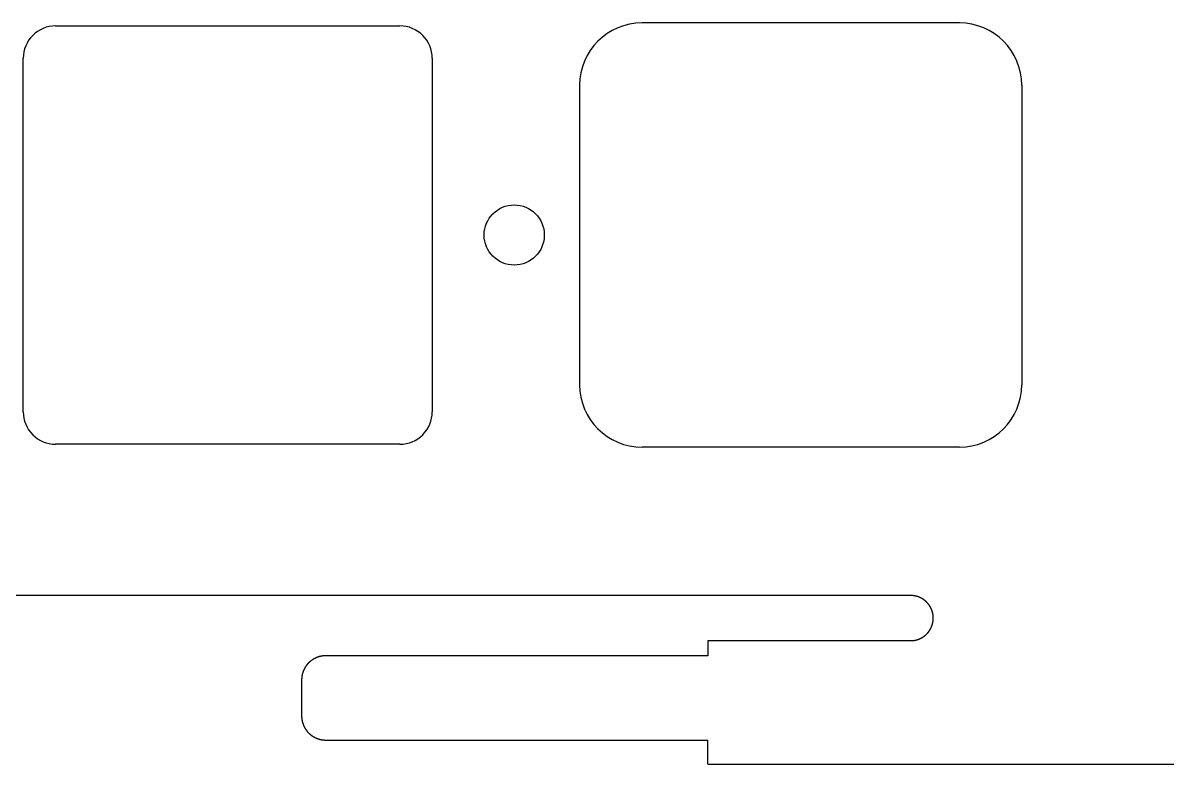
# Model space of a CAD drawing. Header units: millimetres. Extents: x -11 to 340, y -118 to 18.
# Drawn here: x 126.54 to 164.58, y -117.6 to -92.96 of the extents above; entities that cross this region are included whole.
import ezdxf

# ---------------------------------------------------------------- set-up
doc = ezdxf.new("R2010")
doc.units = ezdxf.units.MM
doc.header["$MEASUREMENT"] = 0
doc.layers.add('BLACK', color=7, linetype='CONTINUOUS')

msp = doc.modelspace()

# ---------------------------------------------------------------- linework, layer by layer
at = {"layer": 'BLACK', "linetype": 'Continuous'}
for p, q in [((127.625, -93.0625), (139.075, -93.0625)), ((157.675, -92.9625), (147.124999, -92.9625)), ((126.55, -105.8875), (126.55, -94.1375)), ((140.15, -94.1375), (140.15, -105.8875)), ((145.05, -95.0375), (145.05, -104.987501)), ((159.75, -95.0375), (159.75, -104.9875)), ((139.075, -106.9625), (127.625, -106.9625)), ((157.675, -107.0625), (147.125, -107.0625)), ((156.05625, -111.9925), (111.82757, -111.9925)), ((156.057047, -111.9925), (156.05625, -111.9925)), ((156.060964, -111.992515), (156.057047, -111.9925)), ((156.064876, -111.992549), (156.060964, -111.992515)), ((156.068789, -111.992603), (156.064876, -111.992549)), ((156.072697, -111.992677), (156.068789, -111.992603)), ((156.076604, -111.992771), (156.072697, -111.992677)), ((156.080507, -111.992885), (156.076604, -111.992771)), ((156.084409, -111.993019), (156.080507, -111.992885)), ((156.088306, -111.993173), (156.084409, -111.993019)), ((156.092204, -111.993347), (156.088306, -111.993173)), ((156.096096, -111.99354), (156.092204, -111.993347)), ((156.099987, -111.993754), (156.096096, -111.99354)), ((156.103873, -111.993988), (156.099987, -111.993754)), ((156.107759, -111.994241), (156.103873, -111.993988)), ((156.11164, -111.994514), (156.107759, -111.994241)), ((156.11552, -111.994808), (156.11164, -111.994514)), ((156.119394, -111.995121), (156.11552, -111.994808)), ((156.123268, -111.995453), (156.119394, -111.995121)), ((156.127136, -111.995806), (156.123268, -111.995453)), ((156.131003, -111.996179), (156.127136, -111.995806)), ((156.134864, -111.996571), (156.131003, -111.996179)), ((156.138725, -111.996983), (156.134864, -111.996571)), ((156.14258, -111.997415), (156.138725, -111.996983)), ((156.146433, -111.997866), (156.14258, -111.997415)), ((156.150281, -111.998338), (156.146433, -111.997866)), ((156.154128, -111.998829), (156.150281, -111.998338)), ((156.157968, -111.99934), (156.154128, -111.998829)), ((156.161808, -111.99987), (156.157968, -111.99934)), ((156.165641, -112.00042), (156.161808, -111.99987)), ((156.169472, -112.00099), (156.165641, -112.00042)), ((156.173298, -112.00158), (156.169472, -112.00099)), ((156.177121, -112.002189), (156.173298, -112.00158)), ((156.180939, -112.002818), (156.177121, -112.002189)), ((156.184754, -112.003466), (156.180939, -112.002818)), ((156.188563, -112.004134), (156.184754, -112.003466)), ((156.192371, -112.004822), (156.188563, -112.004134)), ((156.196171, -112.005529), (156.192371, -112.004822)), ((156.19997, -112.006256), (156.196171, -112.005529)), ((156.203762, -112.007002), (156.19997, -112.006256)), ((156.207551, -112.007768), (156.203762, -112.007002)), ((156.211334, -112.008553), (156.207551, -112.007768)), ((156.215115, -112.009358), (156.211334, -112.008553)), ((156.218888, -112.010182), (156.215115, -112.009358)), ((156.222659, -112.011026), (156.218888, -112.010182)), ((156.226423, -112.011889), (156.222659, -112.011026)), ((156.230184, -112.012772), (156.226423, -112.011889)), ((156.233938, -112.013674), (156.230184, -112.012772)), ((156.23769, -112.014596), (156.233938, -112.013674)), ((156.241433, -112.015536), (156.23769, -112.014596)), ((156.245174, -112.016496), (156.241433, -112.015536)), ((156.248908, -112.017476), (156.245174, -112.016496)), ((156.252638, -112.018475), (156.248908, -112.017476)), ((156.256361, -112.019492), (156.252638, -112.018475)), ((156.26008, -112.02053), (156.256361, -112.019492)), ((156.263792, -112.021586), (156.26008, -112.02053)), ((156.2675, -112.022662), (156.263792, -112.021586)), ((156.2712, -112.023757), (156.2675, -112.022662)), ((156.274897, -112.024871), (156.2712, -112.023757)), ((156.278586, -112.026004), (156.274897, -112.024871)), ((156.282271, -112.027157), (156.278586, -112.026004)), ((156.285947, -112.028328), (156.282271, -112.027157)), ((156.28962, -112.029519), (156.285947, -112.028328)), ((156.293285, -112.030728), (156.28962, -112.029519)), ((156.296945, -112.031957), (156.293285, -112.030728)), ((156.300597, -112.033204), (156.296945, -112.031957)), ((156.304244, -112.034471), (156.300597, -112.033204)), ((156.307883, -112.035756), (156.304244, -112.034471)), ((156.311518, -112.037061), (156.307883, -112.035756)), ((156.315144, -112.038384), (156.311518, -112.037061)), ((156.318765, -112.039726), (156.315144, -112.038384)), ((156.322377, -112.041087), (156.318765, -112.039726)), ((156.325984, -112.042467), (156.322377, -112.041087)), ((156.329582, -112.043865), (156.325984, -112.042467)), ((156.333176, -112.045282), (156.329582, -112.043865)), ((156.33676, -112.046718), (156.333176, -112.045282)), ((156.340338, -112.048173), (156.33676, -112.046718)), ((156.343908, -112.049646), (156.340338, -112.048173)), ((156.347472, -112.051138), (156.343908, -112.049646)), ((156.351027, -112.052648), (156.347472, -112.051138)), ((156.354576, -112.054177), (156.351027, -112.052648)), ((156.358115, -112.055724), (156.354576, -112.054177)), ((156.361649, -112.057291), (156.358115, -112.055724)), ((156.365172, -112.058875), (156.361649, -112.057291)), ((156.36869, -112.060478), (156.365172, -112.058875)), ((156.372198, -112.062098), (156.36869, -112.060478)), ((156.3757, -112.063738), (156.372198, -112.062098)), ((156.379191, -112.065395), (156.3757, -112.063738)), ((156.382676, -112.067072), (156.379191, -112.065395)), ((156.386151, -112.068765), (156.382676, -112.067072)), ((156.389619, -112.070478), (156.386151, -112.068765)), ((156.393077, -112.072208), (156.389619, -112.070478)), ((156.396528, -112.073957), (156.393077, -112.072208)), ((156.399969, -112.075723), (156.396528, -112.073957)), ((156.403403, -112.077507), (156.399969, -112.075723)), ((156.406826, -112.079309), (156.403403, -112.077507)), ((156.410241, -112.08113), (156.406826, -112.079309)), ((156.413646, -112.082967), (156.410241, -112.08113)), ((156.417043, -112.084824), (156.413646, -112.082967)), ((156.42043, -112.086697), (156.417043, -112.084824)), ((156.423808, -112.088588), (156.42043, -112.086697)), ((156.427176, -112.090497), (156.423808, -112.088588)), ((156.430536, -112.092424), (156.427176, -112.090497)), ((156.433884, -112.094368), (156.430536, -112.092424)), ((156.437224, -112.096329), (156.433884, -112.094368)), ((156.440553, -112.098308), (156.437224, -112.096329)), ((156.443874, -112.100305), (156.440553, -112.098308)), ((156.447183, -112.102318), (156.443874, -112.100305)), ((156.450483, -112.10435), (156.447183, -112.102318)), ((156.453772, -112.106398), (156.450483, -112.10435)), ((156.457052, -112.108463), (156.453772, -112.106398)), ((156.46032, -112.110546), (156.457052, -112.108463)), ((156.463579, -112.112646), (156.46032, -112.110546)), ((156.466827, -112.114762), (156.463579, -112.112646)), ((156.470064, -112.116896), (156.466827, -112.114762)), ((156.47329, -112.119046), (156.470064, -112.116896)), ((156.476506, -112.121214), (156.47329, -112.119046)), ((156.479711, -112.123398), (156.476506, -112.121214)), ((156.482905, -112.125599), (156.479711, -112.123398)), ((156.486087, -112.127816), (156.482905, -112.125599)), ((156.489259, -112.13005), (156.486087, -112.127816)), ((156.492419, -112.1323), (156.489259, -112.13005)), ((156.495568, -112.134568), (156.492419, -112.1323)), ((156.498705, -112.136851), (156.495568, -112.134568)), ((156.501831, -112.139151), (156.498705, -112.136851)), ((156.504945, -112.141467), (156.501831, -112.139151)), ((156.508047, -112.143799), (156.504945, -112.141467)), ((156.511138, -112.146148), (156.508047, -112.143799)), ((156.514217, -112.148512), (156.511138, -112.146148)), ((156.517283, -112.150893), (156.514217, -112.148512)), ((156.520338, -112.153289), (156.517283, -112.150893)), ((156.52338, -112.155701), (156.520338, -112.153289)), ((156.52641, -112.15813), (156.52338, -112.155701)), ((156.529427, -112.160573), (156.52641, -112.15813)), ((156.532433, -112.163033), (156.529427, -112.160573)), ((156.535425, -112.165508), (156.532433, -112.163033)), ((156.538405, -112.167998), (156.535425, -112.165508)), ((156.541373, -112.170504), (156.538405, -112.167998)), ((156.544327, -112.173026), (156.541373, -112.170504)), ((156.547269, -112.175562), (156.544327, -112.173026)), ((156.550197, -112.178114), (156.547269, -112.175562)), ((156.553113, -112.180681), (156.550197, -112.178114)), ((156.556015, -112.183263), (156.553113, -112.180681)), ((156.558904, -112.18586), (156.556015, -112.183263)), ((156.56178, -112.188472), (156.558904, -112.18586)), ((156.564642, -112.191099), (156.56178, -112.188472)), ((156.567491, -112.19374), (156.564642, -112.191099)), ((156.570326, -112.196397), (156.567491, -112.19374)), ((156.573148, -112.199067), (156.570326, -112.196397)), ((156.575955, -112.201753), (156.573148, -112.199067)), ((156.578749, -112.204452), (156.575955, -112.201753)), ((156.581529, -112.207166), (156.578749, -112.204452)), ((156.584295, -112.209895), (156.581529, -112.207166)), ((156.587047, -112.212637), (156.584295, -112.209895)), ((156.592508, -112.218165), (156.587047, -112.212637)), ((156.597912, -112.223748), (156.592508, -112.218165)), ((156.603258, -112.229386), (156.597912, -112.223748)), ((156.608545, -112.235078), (156.603258, -112.229386)), ((156.613772, -112.240824), (156.608545, -112.235078)), ((156.61894, -112.246624), (156.613772, -112.240824)), ((156.624048, -112.252475), (156.61894, -112.246624)), ((156.629094, -112.258379), (156.624048, -112.252475)), ((156.634079, -112.264333), (156.629094, -112.258379)), ((156.639001, -112.270337), (156.634079, -112.264333)), ((156.643861, -112.276391), (156.639001, -112.270337)), ((156.648657, -112.282494), (156.643861, -112.276391)), ((156.65339, -112.288645), (156.648657, -112.282494)), ((156.658057, -112.294843), (156.65339, -112.288645)), ((156.66266, -112.301087), (156.658057, -112.294843)), ((156.667198, -112.307378), (156.66266, -112.301087)), ((156.671669, -112.313714), (156.667198, -112.307378)), ((156.676074, -112.320094), (156.671669, -112.313714)), ((156.680412, -112.326517), (156.676074, -112.320094)), ((156.684682, -112.332984), (156.680412, -112.326517)), ((156.688884, -112.339493), (156.684682, -112.332984)), ((156.693019, -112.346044), (156.688884, -112.339493)), ((156.697084, -112.352635), (156.693019, -112.346044)), ((156.70108, -112.359266), (156.697084, -112.352635)), ((156.705006, -112.365936), (156.70108, -112.359266)), ((156.708863, -112.372645), (156.705006, -112.365936)), ((156.712649, -112.379392), (156.708863, -112.372645)), ((156.716364, -112.386176), (156.712649, -112.379392)), ((156.720007, -112.392996), (156.716364, -112.386176)), ((156.72358, -112.399852), (156.720007, -112.392996)), ((156.72708, -112.406743), (156.72358, -112.399852)), ((156.730508, -112.413668), (156.72708, -112.406743)), ((156.733864, -112.420627), (156.730508, -112.413668)), ((156.737146, -112.427618), (156.733864, -112.420627)), ((156.740356, -112.434642), (156.737146, -112.427618)), ((156.743492, -112.441697), (156.740356, -112.434642)), ((156.746554, -112.448782), (156.743492, -112.441697)), ((156.749542, -112.455898), (156.746554, -112.448782)), ((156.752456, -112.463043), (156.749542, -112.455898)), ((156.755295, -112.470217), (156.752456, -112.463043)), ((156.758059, -112.477419), (156.755295, -112.470217)), ((156.760749, -112.484648), (156.758059, -112.477419)), ((156.763362, -112.491903), (156.760749, -112.484648)), ((156.765901, -112.499185), (156.763362, -112.491903)), ((156.768363, -112.506493), (156.765901, -112.499185)), ((156.77075, -112.513825), (156.768363, -112.506493)), ((156.77306, -112.521181), (156.77075, -112.513825)), ((156.775295, -112.528561), (156.77306, -112.521181)), ((156.777452, -112.535964), (156.775295, -112.528561)), ((156.779533, -112.543389), (156.777452, -112.535964)), ((156.781537, -112.550836), (156.779533, -112.543389)), ((156.783464, -112.558304), (156.781537, -112.550836)), ((156.785314, -112.565792), (156.783464, -112.558304)), ((156.787086, -112.573301), (156.785314, -112.565792)), ((156.788781, -112.580829), (156.787086, -112.573301)), ((156.790398, -112.588376), (156.788781, -112.580829)), ((156.791937, -112.595941), (156.790398, -112.588376)), ((156.793399, -112.603524), (156.791937, -112.595941)), ((156.794782, -112.611124), (156.793399, -112.603524)), ((156.764279, -112.990495), (156.765546, -112.986847)), ((156.765546, -112.986847), (156.766793, -112.983195)), ((156.766793, -112.983195), (156.768022, -112.979535)), ((156.768022, -112.979535), (156.769231, -112.975871)), ((156.769231, -112.975871), (156.770422, -112.972198)), ((156.770422, -112.972198), (156.771593, -112.968521)), ((156.771593, -112.968521), (156.772746, -112.964836)), ((156.772746, -112.964836), (156.773879, -112.961148)), ((156.773879, -112.961148), (156.774993, -112.957451)), ((156.774993, -112.957451), (156.776088, -112.95375)), ((156.776088, -112.95375), (156.777164, -112.950042)), ((156.777164, -112.950042), (156.77822, -112.946331)), ((156.77822, -112.946331), (156.779258, -112.942611)), ((156.779258, -112.942611), (156.780275, -112.938888)), ((156.780275, -112.938888), (156.781274, -112.935158)), ((156.781274, -112.935158), (156.782254, -112.931425)), ((156.782254, -112.931425), (156.783214, -112.927684)), ((156.783214, -112.927684), (156.784154, -112.92394)), ((156.784154, -112.92394), (156.785076, -112.920189)), ((156.785076, -112.920189), (156.785978, -112.916435)), ((156.785978, -112.916435), (156.786861, -112.912673)), ((156.786861, -112.912673), (156.787724, -112.908909)), ((156.787724, -112.908909), (156.788568, -112.905138)), ((156.788568, -112.905138), (156.789392, -112.901365)), ((156.789392, -112.901365), (156.790197, -112.897584)), ((156.790197, -112.897584), (156.790982, -112.893802)), ((156.790982, -112.893802), (156.791748, -112.890012)), ((156.791748, -112.890012), (156.792494, -112.88622)), ((156.792494, -112.88622), (156.793221, -112.882421)), ((156.793221, -112.882421), (156.793928, -112.878621)), ((156.793928, -112.878621), (156.794616, -112.874814)), ((156.794616, -112.874814), (156.795284, -112.871005)), ((156.796087, -112.618741), (156.794782, -112.611124)), ((156.795284, -112.871005), (156.795932, -112.867189)), ((156.795932, -112.867189), (156.796561, -112.863372)), ((156.797314, -112.626375), (156.796087, -112.618741)), ((156.796561, -112.863372), (156.79717, -112.859548)), ((156.79717, -112.859548), (156.79776, -112.855723)), ((156.798463, -112.634024), (156.797314, -112.626375)), ((156.79776, -112.855723), (156.79833, -112.851891)), ((156.79833, -112.851891), (156.79888, -112.848058)), ((156.799533, -112.641688), (156.798463, -112.634024)), ((156.79888, -112.848058), (156.79941, -112.844219)), ((156.79941, -112.844219), (156.799921, -112.840378)), ((156.800524, -112.649367), (156.799533, -112.641688)), ((156.799921, -112.840378), (156.800412, -112.836531)), ((156.800412, -112.836531), (156.800884, -112.832684)), ((156.801437, -112.65706), (156.800524, -112.649367)), ((156.800884, -112.832684), (156.801335, -112.82883)), ((156.801335, -112.82883), (156.801767, -112.824975)), ((156.802271, -112.664768), (156.801437, -112.65706)), ((156.801767, -112.824975), (156.802179, -112.821115)), ((156.802179, -112.821115), (156.802571, -112.817253)), ((156.803025, -112.672488), (156.802271, -112.664768)), ((156.802571, -112.817253), (156.802944, -112.813386)), ((156.802944, -112.813386), (156.803297, -112.809518)), ((156.803701, -112.680221), (156.803025, -112.672488)), ((156.803297, -112.809518), (156.803629, -112.805644)), ((156.803629, -112.805644), (156.803942, -112.80177)), ((156.804298, -112.687967), (156.803701, -112.680221)), ((156.803942, -112.80177), (156.804236, -112.79789)), ((156.804236, -112.79789), (156.804509, -112.794009)), ((156.804815, -112.695725), (156.804298, -112.687967)), ((156.804509, -112.794009), (156.804762, -112.790124)), ((156.804762, -112.790124), (156.804996, -112.786237)), ((156.805253, -112.703494), (156.804815, -112.695725)), ((156.804996, -112.786237), (156.80521, -112.782346)), ((156.80521, -112.782346), (156.805403, -112.778454)), ((156.805612, -112.711275), (156.805253, -112.703494)), ((156.805403, -112.778454), (156.805577, -112.774557)), ((156.805577, -112.774557), (156.805731, -112.770659)), ((156.805891, -112.719066), (156.805612, -112.711275)), ((156.805731, -112.770659), (156.805865, -112.766757)), ((156.805865, -112.766757), (156.805979, -112.762854)), ((156.80609, -112.726868), (156.805891, -112.719066)), ((156.805979, -112.762854), (156.806073, -112.758947)), ((156.806073, -112.758947), (156.806147, -112.755039)), ((156.80621, -112.734679), (156.80609, -112.726868)), ((156.806147, -112.755039), (156.806201, -112.751127)), ((156.806201, -112.751127), (156.806235, -112.747214)), ((156.80625, -112.7425), (156.80621, -112.734679)), ((156.806235, -112.747214), (156.80625, -112.743297)), ((156.80625, -112.743297), (156.80625, -112.7425)), ((156.465766, -113.370932), (156.472233, -113.366662)), ((156.472233, -113.366662), (156.478657, -113.362324)), ((156.478657, -113.362324), (156.485037, -113.357919)), ((156.485037, -113.357919), (156.491372, -113.353448)), ((156.491372, -113.353448), (156.497663, -113.34891)), ((156.497663, -113.34891), (156.503908, -113.344308)), ((156.503908, -113.344308), (156.510106, -113.33964)), ((156.510106, -113.33964), (156.516256, -113.334907)), ((156.516256, -113.334907), (156.522359, -113.330111)), ((156.522359, -113.330111), (156.528413, -113.325252)), ((156.528413, -113.325252), (156.534417, -113.320329)), ((156.534417, -113.320329), (156.540372, -113.315344)), ((156.540372, -113.315344), (156.546275, -113.310298)), ((156.546275, -113.310298), (156.552126, -113.305191)), ((156.552126, -113.305191), (156.557926, -113.300023)), ((156.557926, -113.300023), (156.563672, -113.294795)), ((156.563672, -113.294795), (156.569364, -113.289508)), ((156.569364, -113.289508), (156.575003, -113.284162)), ((156.575003, -113.284162), (156.580586, -113.278758)), ((156.580586, -113.278758), (156.586113, -113.273297)), ((156.586113, -113.273297), (156.588855, -113.270545)), ((156.588855, -113.270545), (156.591584, -113.267779)), ((156.591584, -113.267779), (156.594298, -113.264999)), ((156.594298, -113.264999), (156.596998, -113.262206)), ((156.596998, -113.262206), (156.599683, -113.259398)), ((156.599683, -113.259398), (156.602354, -113.256576)), ((156.602354, -113.256576), (156.60501, -113.253741)), ((156.60501, -113.253741), (156.607651, -113.250892)), ((156.607651, -113.250892), (156.610278, -113.24803)), ((156.610278, -113.24803), (156.61289, -113.245154)), ((156.61289, -113.245154), (156.615487, -113.242265)), ((156.615487, -113.242265), (156.618069, -113.239363)), ((156.618069, -113.239363), (156.620636, -113.236448)), ((156.620636, -113.236448), (156.623188, -113.233519)), ((156.623188, -113.233519), (156.625724, -113.230577)), ((156.625724, -113.230577), (156.628246, -113.227623)), ((156.628246, -113.227623), (156.630752, -113.224656)), ((156.630752, -113.224656), (156.633242, -113.221676)), ((156.633242, -113.221676), (156.635717, -113.218683)), ((156.635717, -113.218683), (156.638177, -113.215678)), ((156.638177, -113.215678), (156.64062, -113.21266)), ((156.64062, -113.21266), (156.643049, -113.20963)), ((156.643049, -113.20963), (156.645461, -113.206588)), ((156.645461, -113.206588), (156.647857, -113.203533)), ((156.647857, -113.203533), (156.650238, -113.200467)), ((156.650238, -113.200467), (156.652602, -113.197388)), ((156.652602, -113.197388), (156.654951, -113.194298)), ((156.654951, -113.194298), (156.657283, -113.191195)), ((156.657283, -113.191195), (156.659599, -113.188081)), ((156.659599, -113.188081), (156.661899, -113.184955)), ((156.661899, -113.184955), (156.664182, -113.181818)), ((156.664182, -113.181818), (156.66645, -113.178669)), ((156.66645, -113.178669), (156.6687, -113.175509)), ((156.6687, -113.175509), (156.670934, -113.172337)), ((156.670934, -113.172337), (156.673151, -113.169155)), ((156.673151, -113.169155), (156.675353, -113.165961)), ((156.675353, -113.165961), (156.677536, -113.162757)), ((156.677536, -113.162757), (156.679704, -113.159541)), ((156.679704, -113.159541), (156.681854, -113.156315)), ((156.681854, -113.156315), (156.683988, -113.153077)), ((156.683988, -113.153077), (156.686104, -113.14983)), ((156.686104, -113.14983), (156.688204, -113.146571)), ((156.688204, -113.146571), (156.690287, -113.143302)), ((156.690287, -113.143302), (156.692352, -113.140023)), ((156.692352, -113.140023), (156.6944, -113.136734)), ((156.6944, -113.136734), (156.696432, -113.133433)), ((156.696432, -113.133433), (156.698445, -113.130124)), ((156.698445, -113.130124), (156.700442, -113.126804)), ((156.700442, -113.126804), (156.702421, -113.123475)), ((156.702421, -113.123475), (156.704382, -113.120134)), ((156.704382, -113.120134), (156.706326, -113.116786)), ((156.706326, -113.116786), (156.708253, -113.113426)), ((156.708253, -113.113426), (156.710162, -113.110059)), ((156.710162, -113.110059), (156.712053, -113.10668)), ((156.712053, -113.10668), (156.713926, -113.103294)), ((156.713926, -113.103294), (156.715783, -113.099896)), ((156.715783, -113.099896), (156.71762, -113.096491)), ((156.71762, -113.096491), (156.719441, -113.093076)), ((156.719441, -113.093076), (156.721243, -113.089653)), ((156.721243, -113.089653), (156.723027, -113.08622)), ((156.723027, -113.08622), (156.724793, -113.082779)), ((156.724793, -113.082779), (156.726542, -113.079328)), ((156.726542, -113.079328), (156.728272, -113.07587)), ((156.728272, -113.07587), (156.729985, -113.072402)), ((156.729985, -113.072402), (156.731678, -113.068927)), ((156.731678, -113.068927), (156.733355, -113.065442)), ((156.733355, -113.065442), (156.735012, -113.06195)), ((156.735012, -113.06195), (156.736652, -113.058448)), ((156.736652, -113.058448), (156.738272, -113.05494)), ((156.738272, -113.05494), (156.739875, -113.051423)), ((156.739875, -113.051423), (156.741459, -113.047899)), ((156.741459, -113.047899), (156.743026, -113.044365)), ((156.743026, -113.044365), (156.744573, -113.040826)), ((156.744573, -113.040826), (156.746102, -113.037277)), ((156.746102, -113.037277), (156.747612, -113.033722)), ((156.747612, -113.033722), (156.749104, -113.030158)), ((156.749104, -113.030158), (156.750577, -113.026589)), ((156.750577, -113.026589), (156.752032, -113.02301)), ((156.752032, -113.02301), (156.753468, -113.019426)), ((156.753468, -113.019426), (156.754885, -113.015833)), ((156.754885, -113.015833), (156.756283, -113.012234)), ((156.756283, -113.012234), (156.757663, -113.008627)), ((156.757663, -113.008627), (156.759024, -113.005015)), ((156.759024, -113.005015), (156.760366, -113.001394)), ((156.760366, -113.001394), (156.761689, -112.997768)), ((156.761689, -112.997768), (156.762994, -112.994134)), ((156.762994, -112.994134), (156.764279, -112.990495)), ((149.30625, -113.4925), (149.30625, -113.995029)), ((149.30625, -113.4925), (156.05625, -113.4925)), ((156.05625, -113.4925), (156.064071, -113.49246)), ((156.064071, -113.49246), (156.071882, -113.49234)), ((156.071882, -113.49234), (156.079684, -113.492141)), ((156.079684, -113.492141), (156.087475, -113.491862)), ((156.087475, -113.491862), (156.095256, -113.491503)), ((156.095256, -113.491503), (156.103025, -113.491065)), ((156.103025, -113.491065), (156.110783, -113.490548)), ((156.110783, -113.490548), (156.118529, -113.489951)), ((156.118529, -113.489951), (156.126262, -113.489275)), ((156.126262, -113.489275), (156.133983, -113.488521)), ((156.133983, -113.488521), (156.14169, -113.487687)), ((156.14169, -113.487687), (156.149383, -113.486774)), ((156.149383, -113.486774), (156.157062, -113.485783)), ((156.157062, -113.485783), (156.164726, -113.484713)), ((156.164726, -113.484713), (156.172376, -113.483564)), ((156.172376, -113.483564), (156.180009, -113.482337)), ((156.180009, -113.482337), (156.187626, -113.481032)), ((156.187626, -113.481032), (156.195226, -113.479649)), ((156.195226, -113.479649), (156.202809, -113.478187)), ((156.202809, -113.478187), (156.210375, -113.476648)), ((156.210375, -113.476648), (156.217922, -113.475031)), ((156.217922, -113.475031), (156.22545, -113.473336)), ((156.22545, -113.473336), (156.232958, -113.471564)), ((156.232958, -113.471564), (156.240447, -113.469714)), ((156.240447, -113.469714), (156.247915, -113.467787)), ((156.247915, -113.467787), (156.255362, -113.465783)), ((156.255362, -113.465783), (156.262787, -113.463702)), ((156.262787, -113.463702), (156.270189, -113.461545)), ((156.270189, -113.461545), (156.277569, -113.459311)), ((156.277569, -113.459311), (156.284926, -113.457)), ((156.284926, -113.457), (156.292258, -113.454613)), ((156.292258, -113.454613), (156.299565, -113.452151)), ((156.299565, -113.452151), (156.306847, -113.449612)), ((156.306847, -113.449612), (156.314103, -113.446999)), ((156.314103, -113.446999), (156.321332, -113.444309)), ((156.321332, -113.444309), (156.328534, -113.441545)), ((156.328534, -113.441545), (156.335707, -113.438706)), ((156.335707, -113.438706), (156.342852, -113.435792)), ((156.342852, -113.435792), (156.349968, -113.432804)), ((156.349968, -113.432804), (156.357054, -113.429742)), ((156.357054, -113.429742), (156.364109, -113.426606)), ((156.364109, -113.426606), (156.371132, -113.423397)), ((156.371132, -113.423397), (156.378123, -113.420114)), ((156.378123, -113.420114), (156.385082, -113.416758)), ((156.385082, -113.416758), (156.392007, -113.41333)), ((156.392007, -113.41333), (156.398898, -113.40983)), ((156.398898, -113.40983), (156.405754, -113.406258)), ((156.405754, -113.406258), (156.412574, -113.402614)), ((156.412574, -113.402614), (156.419358, -113.398899)), ((156.419358, -113.398899), (156.426105, -113.395113)), ((156.426105, -113.395113), (156.432814, -113.391256)), ((156.432814, -113.391256), (156.439484, -113.38733)), ((156.439484, -113.38733), (156.446116, -113.383334)), ((156.446116, -113.383334), (156.452707, -113.379269)), ((156.452707, -113.379269), (156.459257, -113.375135)), ((156.459257, -113.375135), (156.465766, -113.370932)), ((136.168332, -114.125422), (136.161659, -114.129843)), ((136.175047, -114.12107), (136.168332, -114.125422)), ((136.181804, -114.116785), (136.175047, -114.12107)), ((136.188601, -114.11257), (136.181804, -114.116785)), ((136.195439, -114.108423), (136.188601, -114.11257)), ((136.202316, -114.104346), (136.195439, -114.108423)), ((136.209232, -114.100339), (136.202316, -114.104346)), ((136.216186, -114.096402), (136.209232, -114.100339)), ((136.223177, -114.092536), (136.216186, -114.096402)), ((136.230205, -114.088741), (136.223177, -114.092536)), ((136.237269, -114.085017), (136.230205, -114.088741)), ((136.244368, -114.081366), (136.237269, -114.085017)), ((136.251502, -114.077786), (136.244368, -114.081366)), ((136.25867, -114.074278), (136.251502, -114.077786)), ((136.265871, -114.070844), (136.25867, -114.074278)), ((136.273104, -114.067482), (136.265871, -114.070844)), ((136.28037, -114.064194), (136.273104, -114.067482)), ((136.287666, -114.060979), (136.28037, -114.064194)), ((136.294993, -114.057838), (136.287666, -114.060979)), ((136.30235, -114.054772), (136.294993, -114.057838)), ((136.309736, -114.051779), (136.30235, -114.054772)), ((136.317151, -114.048862), (136.309736, -114.051779)), ((136.324594, -114.046019), (136.317151, -114.048862)), ((136.332064, -114.043251), (136.324594, -114.046019)), ((136.33956, -114.040559), (136.332064, -114.043251)), ((136.347083, -114.037942), (136.33956, -114.040559)), ((136.35463, -114.035401), (136.347083, -114.037942)), ((136.362203, -114.032936), (136.35463, -114.035401)), ((136.3698, -114.030547), (136.362203, -114.032936)), ((136.37742, -114.028235), (136.3698, -114.030547)), ((136.385064, -114.025999), (136.37742, -114.028235)), ((136.39273, -114.02384), (136.385064, -114.025999)), ((136.400417, -114.021757), (136.39273, -114.02384)), ((136.408126, -114.019752), (136.400417, -114.021757)), ((136.415856, -114.017824), (136.408126, -114.019752)), ((136.423606, -114.015973), (136.415856, -114.017824)), ((136.431375, -114.0142), (136.423606, -114.015973)), ((136.439164, -114.012504), (136.431375, -114.0142)), ((136.44697, -114.010886), (136.439164, -114.012504)), ((136.454795, -114.009346), (136.44697, -114.010886)), ((136.462638, -114.007884), (136.454795, -114.009346)), ((136.470497, -114.0065), (136.462638, -114.007884)), ((136.478373, -114.005194), (136.470497, -114.0065)), ((136.486265, -114.003967), (136.478373, -114.005194)), ((136.494172, -114.002818), (136.486265, -114.003967)), ((136.502095, -114.001748), (136.494172, -114.002818)), ((136.510032, -114.000756), (136.502095, -114.001748)), ((136.517983, -113.999843), (136.510032, -114.000756)), ((136.525947, -113.999009), (136.517983, -113.999843)), ((136.533925, -113.998254), (136.525947, -113.999009)), ((136.541916, -113.997578), (136.533925, -113.998254)), ((136.549919, -113.996982), (136.541916, -113.997578)), ((136.557934, -113.996464), (136.549919, -113.996982)), ((136.56596, -113.996026), (136.557934, -113.996464)), ((136.573998, -113.995667), (136.56596, -113.996026)), ((136.582046, -113.995388), (136.573998, -113.995667)), ((136.590104, -113.995189), (136.582046, -113.995388)), ((136.598172, -113.995069), (136.590104, -113.995189)), ((136.60625, -113.995029), (136.598172, -113.995069)), ((149.30625, -113.995029), (136.60625, -113.995029)), ((135.859032, -114.508654), (135.857614, -114.512381)), ((135.860469, -114.504935), (135.859032, -114.508654)), ((135.861926, -114.501221), (135.860469, -114.504935)), ((135.8634, -114.497516), (135.861926, -114.501221)), ((135.864894, -114.493817), (135.8634, -114.497516)), ((135.866406, -114.490126), (135.864894, -114.493817)), ((135.867937, -114.486441), (135.866406, -114.490126)), ((135.869486, -114.482766), (135.867937, -114.486441)), ((135.871054, -114.479096), (135.869486, -114.482766)), ((135.87264, -114.475436), (135.871054, -114.479096)), ((135.874245, -114.471781), (135.87264, -114.475436)), ((135.875868, -114.468136), (135.874245, -114.471781)), ((135.87751, -114.464497), (135.875868, -114.468136)), ((135.87917, -114.460868), (135.87751, -114.464497)), ((135.880848, -114.457245), (135.87917, -114.460868)), ((135.882545, -114.453632), (135.880848, -114.457245)), ((135.88426, -114.450026), (135.882545, -114.453632)), ((135.885993, -114.44643), (135.88426, -114.450026)), ((135.887745, -114.44284), (135.885993, -114.44643)), ((135.889514, -114.43926), (135.887745, -114.44284)), ((135.891302, -114.435687), (135.889514, -114.43926)), ((135.893107, -114.432125), (135.891302, -114.435687)), ((135.894931, -114.428569), (135.893107, -114.432125)), ((135.896772, -114.425024), (135.894931, -114.428569)), ((135.898632, -114.421487), (135.896772, -114.425024)), ((135.90051, -114.41796), (135.898632, -114.421487)), ((135.902405, -114.41444), (135.90051, -114.41796)), ((135.904318, -114.410931), (135.902405, -114.41444)), ((135.906249, -114.40743), (135.904318, -114.410931)), ((135.908198, -114.40394), (135.906249, -114.40743)), ((135.910164, -114.400457), (135.908198, -114.40394)), ((135.912148, -114.396986), (135.910164, -114.400457)), ((135.91415, -114.393523), (135.912148, -114.396986)), ((135.916168, -114.390071), (135.91415, -114.393523)), ((135.918205, -114.386627), (135.916168, -114.390071)), ((135.920259, -114.383194), (135.918205, -114.386627)), ((135.92233, -114.379771), (135.920259, -114.383194)), ((135.924418, -114.376358), (135.92233, -114.379771)), ((135.926525, -114.372954), (135.924418, -114.376358)), ((135.928647, -114.369562), (135.926525, -114.372954)), ((135.930788, -114.366179), (135.928647, -114.369562)), ((135.932945, -114.362807), (135.930788, -114.366179)), ((135.935119, -114.359445), (135.932945, -114.362807)), ((135.93731, -114.356095), (135.935119, -114.359445)), ((135.939519, -114.352754), (135.93731, -114.356095)), ((135.941744, -114.349425), (135.939519, -114.352754)), ((135.943986, -114.346105), (135.941744, -114.349425)), ((135.946245, -114.342798), (135.943986, -114.346105)), ((135.94852, -114.339501), (135.946245, -114.342798)), ((135.950812, -114.336215), (135.94852, -114.339501)), ((135.953121, -114.33294), (135.950812, -114.336215)), ((135.955446, -114.329678), (135.953121, -114.33294)), ((135.957788, -114.326425), (135.955446, -114.329678)), ((135.960146, -114.323185), (135.957788, -114.326425)), ((135.96252, -114.319956), (135.960146, -114.323185)), ((135.964911, -114.316739), (135.96252, -114.319956)), ((135.967318, -114.313534), (135.964911, -114.316739)), ((135.969741, -114.31034), (135.967318, -114.313534)), ((135.97218, -114.307158), (135.969741, -114.31034)), ((135.974635, -114.303989), (135.97218, -114.307158)), ((135.977106, -114.300831), (135.974635, -114.303989)), ((135.979593, -114.297686), (135.977106, -114.300831)), ((135.982096, -114.294552), (135.979593, -114.297686)), ((135.984614, -114.291432), (135.982096, -114.294552)), ((135.987149, -114.288323), (135.984614, -114.291432)), ((135.989698, -114.285227), (135.987149, -114.288323)), ((135.992264, -114.282144), (135.989698, -114.285227)), ((135.994844, -114.279073), (135.992264, -114.282144)), ((135.997441, -114.276015), (135.994844, -114.279073)), ((136.000052, -114.27297), (135.997441, -114.276015)), ((136.002679, -114.269938), (136.000052, -114.27297)), ((136.005321, -114.266919), (136.002679, -114.269938)), ((136.007978, -114.263913), (136.005321, -114.266919)), ((136.01065, -114.26092), (136.007978, -114.263913)), ((136.013337, -114.257941), (136.01065, -114.26092)), ((136.016039, -114.254975), (136.013337, -114.257941)), ((136.018756, -114.252022), (136.016039, -114.254975)), ((136.021488, -114.249083), (136.018756, -114.252022)), ((136.024234, -114.246158), (136.021488, -114.249083)), ((136.026994, -114.243246), (136.024234, -114.246158)), ((136.02977, -114.240348), (136.026994, -114.243246)), ((136.032559, -114.237464), (136.02977, -114.240348)), ((136.035363, -114.234593), (136.032559, -114.237464)), ((136.038182, -114.231737), (136.035363, -114.234593)), ((136.043861, -114.226067), (136.038182, -114.231737)), ((136.049596, -114.220454), (136.043861, -114.226067)), ((136.055386, -114.214899), (136.049596, -114.220454)), ((136.061232, -114.209401), (136.055386, -114.214899)), ((136.067131, -114.203963), (136.061232, -114.209401)), ((136.073084, -114.198584), (136.067131, -114.203963)), ((136.07909, -114.193266), (136.073084, -114.198584)), ((136.085148, -114.188008), (136.07909, -114.193266)), ((136.091258, -114.182811), (136.085148, -114.188008)), ((136.097418, -114.177676), (136.091258, -114.182811)), ((136.103628, -114.172603), (136.097418, -114.177676)), ((136.109888, -114.167593), (136.103628, -114.172603)), ((136.116196, -114.162647), (136.109888, -114.167593)), ((136.122553, -114.157765), (136.116196, -114.162647)), ((136.128956, -114.152947), (136.122553, -114.157765)), ((136.135407, -114.148194), (136.128956, -114.152947)), ((136.141903, -114.143507), (136.135407, -114.148194)), ((136.148444, -114.138885), (136.141903, -114.143507)), ((136.15503, -114.134331), (136.148444, -114.138885)), ((136.161659, -114.129843), (136.15503, -114.134331)), ((135.806264, -114.790256), (135.80625, -114.794301)), ((135.80625, -114.794301), (135.80625, -114.795029)), ((135.80625, -114.795029), (135.80625, -115.995029)), ((135.806298, -114.786215), (135.806264, -114.790256)), ((135.806351, -114.782174), (135.806298, -114.786215)), ((135.806425, -114.778138), (135.806351, -114.782174)), ((135.806518, -114.774102), (135.806425, -114.778138)), ((135.806632, -114.770071), (135.806518, -114.774102)), ((135.806765, -114.76604), (135.806632, -114.770071)), ((135.806919, -114.762014), (135.806765, -114.76604)), ((135.807092, -114.757988), (135.806919, -114.762014)), ((135.807286, -114.753968), (135.807092, -114.757988)), ((135.807499, -114.749948), (135.807286, -114.753968)), ((135.807732, -114.745933), (135.807499, -114.749948)), ((135.807985, -114.741918), (135.807732, -114.745933)), ((135.808258, -114.737909), (135.807985, -114.741918)), ((135.808551, -114.733901), (135.808258, -114.737909)), ((135.808863, -114.729898), (135.808551, -114.733901)), ((135.809196, -114.725895), (135.808863, -114.729898)), ((135.809548, -114.721899), (135.809196, -114.725895)), ((135.80992, -114.717903), (135.809548, -114.721899)), ((135.810312, -114.713912), (135.80992, -114.717903)), ((135.810724, -114.709923), (135.810312, -114.713912)), ((135.811155, -114.705939), (135.810724, -114.709923)), ((135.811606, -114.701957), (135.811155, -114.705939)), ((135.812077, -114.69798), (135.811606, -114.701957)), ((135.812568, -114.694004), (135.812077, -114.69798)), ((135.813078, -114.690035), (135.812568, -114.694004)), ((135.813608, -114.686066), (135.813078, -114.690035)), ((135.814158, -114.682104), (135.813608, -114.686066)), ((135.814728, -114.678143), (135.814158, -114.682104)), ((135.815317, -114.674189), (135.814728, -114.678143)), ((135.815926, -114.670235), (135.815317, -114.674189)), ((135.816554, -114.666289), (135.815926, -114.670235)), ((135.817203, -114.662344), (135.816554, -114.666289)), ((135.81787, -114.658405), (135.817203, -114.662344)), ((135.818558, -114.654468), (135.81787, -114.658405)), ((135.819265, -114.650538), (135.818558, -114.654468)), ((135.819992, -114.646609), (135.819265, -114.650538)), ((135.820737, -114.642688), (135.819992, -114.646609)), ((135.821503, -114.638768), (135.820737, -114.642688)), ((135.822288, -114.634855), (135.821503, -114.638768)), ((135.823093, -114.630945), (135.822288, -114.634855)), ((135.823917, -114.627041), (135.823093, -114.630945)), ((135.824761, -114.623139), (135.823917, -114.627041)), ((135.825624, -114.619245), (135.824761, -114.623139)), ((135.826507, -114.615353), (135.825624, -114.619245)), ((135.827409, -114.611469), (135.826507, -114.615353)), ((135.82833, -114.607587), (135.827409, -114.611469)), ((135.829271, -114.603712), (135.82833, -114.607587)), ((135.830231, -114.59984), (135.829271, -114.603712)), ((135.831211, -114.595976), (135.830231, -114.59984)), ((135.83221, -114.592114), (135.831211, -114.595976)), ((135.833228, -114.58826), (135.83221, -114.592114)), ((135.834265, -114.584409), (135.833228, -114.58826)), ((135.835322, -114.580566), (135.834265, -114.584409)), ((135.836398, -114.576726), (135.835322, -114.580566)), ((135.837493, -114.572894), (135.836398, -114.576726)), ((135.838608, -114.569065), (135.837493, -114.572894)), ((135.839741, -114.565244), (135.838608, -114.569065)), ((135.840894, -114.561427), (135.839741, -114.565244)), ((135.842066, -114.557618), (135.840894, -114.561427)), ((135.843257, -114.553813), (135.842066, -114.557618)), ((135.844467, -114.550016), (135.843257, -114.553813)), ((135.845697, -114.546222), (135.844467, -114.550016)), ((135.846945, -114.542438), (135.845697, -114.546222)), ((135.848212, -114.538657), (135.846945, -114.542438)), ((135.849498, -114.534884), (135.848212, -114.538657)), ((135.850804, -114.531116), (135.849498, -114.534884)), ((135.852128, -114.527357), (135.850804, -114.531116)), ((135.853471, -114.523602), (135.852128, -114.527357)), ((135.854833, -114.519856), (135.853471, -114.523602)), ((135.856214, -114.516114), (135.854833, -114.519856)), ((135.857614, -114.512381), (135.856214, -114.516114)), ((135.80625, -115.995029), (135.80629, -116.003107)), ((135.80629, -116.003107), (135.80641, -116.011175)), ((135.80641, -116.011175), (135.806609, -116.019233)), ((135.806609, -116.019233), (135.806888, -116.027282)), ((135.806888, -116.027282), (135.807247, -116.035319)), ((135.807247, -116.035319), (135.807685, -116.043345)), ((135.807685, -116.043345), (135.808203, -116.05136)), ((135.808203, -116.05136), (135.808799, -116.059363)), ((135.808799, -116.059363), (135.809475, -116.067354)), ((135.809475, -116.067354), (135.81023, -116.075332)), ((135.81023, -116.075332), (135.811064, -116.083296)), ((135.811064, -116.083296), (135.811977, -116.091247)), ((135.811977, -116.091247), (135.812969, -116.099184)), ((135.812969, -116.099184), (135.814039, -116.107107)), ((135.814039, -116.107107), (135.815188, -116.115014)), ((135.815188, -116.115014), (135.816415, -116.122906)), ((135.816415, -116.122906), (135.817721, -116.130782)), ((135.817721, -116.130782), (135.819105, -116.138641)), ((135.819105, -116.138641), (135.820567, -116.146484)), ((135.820567, -116.146484), (135.822107, -116.154309)), ((135.822107, -116.154309), (135.823725, -116.162116)), ((135.823725, -116.162116), (135.825421, -116.169904)), ((135.825421, -116.169904), (135.827194, -116.177674)), ((135.827194, -116.177674), (135.829045, -116.185423)), ((135.829045, -116.185423), (135.830973, -116.193153)), ((135.830973, -116.193153), (135.832978, -116.200862)), ((135.832978, -116.200862), (135.835061, -116.20855)), ((135.835061, -116.20855), (135.83722, -116.216215)), ((135.83722, -116.216215), (135.839456, -116.223859)), ((135.839456, -116.223859), (135.841768, -116.231479)), ((135.841768, -116.231479), (135.844157, -116.239076)), ((135.844157, -116.239076), (135.846622, -116.246649)), ((135.846622, -116.246649), (135.849163, -116.254197)), ((135.849163, -116.254197), (135.85178, -116.261719)), ((135.85178, -116.261719), (135.854472, -116.269216)), ((135.854472, -116.269216), (135.85724, -116.276686)), ((135.85724, -116.276686), (135.860083, -116.284128)), ((135.860083, -116.284128), (135.863, -116.291543)), ((135.863, -116.291543), (135.865993, -116.298929)), ((135.865993, -116.298929), (135.869059, -116.306286)), ((135.869059, -116.306286), (135.8722, -116.313613)), ((135.8722, -116.313613), (135.875415, -116.32091)), ((135.875415, -116.32091), (135.878703, -116.328175)), ((135.878703, -116.328175), (135.882065, -116.335408)), ((135.882065, -116.335408), (135.885499, -116.342609)), ((135.885499, -116.342609), (135.889007, -116.349777)), ((135.889007, -116.349777), (135.892587, -116.356911)), ((135.892587, -116.356911), (135.896238, -116.36401)), ((135.896238, -116.36401), (135.899962, -116.371074)), ((135.899962, -116.371074), (135.903757, -116.378102)), ((135.903757, -116.378102), (135.907623, -116.385094)), ((135.907623, -116.385094), (135.91156, -116.392048)), ((135.91156, -116.392048), (135.915567, -116.398964)), ((135.915567, -116.398964), (135.919644, -116.405841)), ((135.919644, -116.405841), (135.92379, -116.412678)), ((135.92379, -116.412678), (135.928006, -116.419476)), ((135.928006, -116.419476), (135.93229, -116.426232)), ((135.93229, -116.426232), (135.936643, -116.432947)), ((135.936643, -116.432947), (135.941064, -116.43962)), ((135.941064, -116.43962), (135.945551, -116.446249)), ((135.945551, -116.446249), (135.950106, -116.452835)), ((135.950106, -116.452835), (135.954728, -116.459376)), ((135.954728, -116.459376), (135.959415, -116.465873)), ((135.959415, -116.465873), (135.964168, -116.472323)), ((135.964168, -116.472323), (135.968986, -116.478726)), ((135.968986, -116.478726), (135.973868, -116.485083)), ((135.973868, -116.485083), (135.978814, -116.491391)), ((135.978814, -116.491391), (135.983824, -116.497651)), ((135.983824, -116.497651), (135.988897, -116.503861)), ((135.988897, -116.503861), (135.994032, -116.510021)), ((135.994032, -116.510021), (135.999228, -116.516131)), ((135.999228, -116.516131), (136.004486, -116.522189)), ((136.004486, -116.522189), (136.009805, -116.528195)), ((136.009805, -116.528195), (136.015184, -116.534148)), ((136.015184, -116.534148), (136.020622, -116.540047)), ((136.020622, -116.540047), (136.026119, -116.545893)), ((136.026119, -116.545893), (136.031675, -116.551683)), ((136.031675, -116.551683), (136.037288, -116.557418)), ((136.037288, -116.557418), (136.042958, -116.563097)), ((136.042958, -116.563097), (136.045814, -116.565916)), ((136.045814, -116.565916), (136.048684, -116.56872)), ((136.048684, -116.56872), (136.051568, -116.571509)), ((136.051568, -116.571509), (136.054467, -116.574285)), ((136.054467, -116.574285), (136.057378, -116.577045)), ((136.057378, -116.577045), (136.060304, -116.579792)), ((136.060304, -116.579792), (136.063243, -116.582523)), ((136.063243, -116.582523), (136.066196, -116.58524)), ((136.066196, -116.58524), (136.069162, -116.587942)), ((136.069162, -116.587942), (136.072141, -116.590629)), ((136.072141, -116.590629), (136.075134, -116.593301)), ((136.075134, -116.593301), (136.07814, -116.595958)), ((136.07814, -116.595958), (136.081159, -116.5986)), ((136.081159, -116.5986), (136.084191, -116.601227)), ((136.084191, -116.601227), (136.087236, -116.603838)), ((136.087236, -116.603838), (136.090294, -116.606435)), ((136.090294, -116.606435), (136.093364, -116.609015)), ((136.093364, -116.609015), (136.096448, -116.611581)), ((136.096448, -116.611581), (136.099544, -116.61413)), ((136.099544, -116.61413), (136.102652, -116.616665)), ((136.102652, -116.616665), (136.105773, -116.619183)), ((136.105773, -116.619183), (136.108906, -116.621686)), ((136.108906, -116.621686), (136.112052, -116.624173)), ((136.112052, -116.624173), (136.115209, -116.626644)), ((136.115209, -116.626644), (136.118379, -116.629099)), ((136.118379, -116.629099), (136.121561, -116.631538)), ((136.121561, -116.631538), (136.124754, -116.633961)), ((136.124754, -116.633961), (136.12796, -116.636368)), ((136.12796, -116.636368), (136.131177, -116.638759)), ((136.131177, -116.638759), (136.134406, -116.641133)), ((136.134406, -116.641133), (136.137646, -116.643491)), ((136.137646, -116.643491), (136.140898, -116.645833)), ((136.140898, -116.645833), (136.144161, -116.648158)), ((136.144161, -116.648158), (136.147436, -116.650467)), ((136.147436, -116.650467), (136.150721, -116.652759)), ((136.150721, -116.652759), (136.154019, -116.655035)), ((136.154019, -116.655035), (136.157326, -116.657293)), ((136.157326, -116.657293), (136.160645, -116.659535)), ((136.160645, -116.659535), (136.163974, -116.66176)), ((136.163974, -116.66176), (136.167315, -116.663969)), ((136.167315, -116.663969), (136.170666, -116.66616)), ((136.170666, -116.66616), (136.174028, -116.668334)), ((136.174028, -116.668334), (136.1774, -116.670491)), ((136.1774, -116.670491), (136.180783, -116.672632)), ((136.180783, -116.672632), (136.184175, -116.674754)), ((136.184175, -116.674754), (136.187579, -116.676861)), ((136.187579, -116.676861), (136.190991, -116.678949)), ((136.190991, -116.678949), (136.194415, -116.68102)), ((136.194415, -116.68102), (136.197848, -116.683074)), ((136.197848, -116.683074), (136.201291, -116.685111)), ((136.201291, -116.685111), (136.204743, -116.687129)), ((136.204743, -116.687129), (136.208207, -116.689131)), ((136.208207, -116.689131), (136.211678, -116.691115)), ((136.211678, -116.691115), (136.21516, -116.693081)), ((136.21516, -116.693081), (136.218651, -116.69503)), ((136.218651, -116.69503), (136.222152, -116.696961)), ((136.222152, -116.696961), (136.225661, -116.698874)), ((136.225661, -116.698874), (136.22918, -116.700769)), ((136.22918, -116.700769), (136.232707, -116.702647)), ((136.232707, -116.702647), (136.236245, -116.704507)), ((136.236245, -116.704507), (136.23979, -116.706348)), ((136.23979, -116.706348), (136.243345, -116.708172)), ((136.243345, -116.708172), (136.246908, -116.709977)), ((136.246908, -116.709977), (136.250481, -116.711765)), ((136.250481, -116.711765), (136.25406, -116.713534)), ((136.25406, -116.713534), (136.25765, -116.715286)), ((136.25765, -116.715286), (136.261247, -116.717019)), ((136.261247, -116.717019), (136.264853, -116.718734)), ((136.264853, -116.718734), (136.268466, -116.720431)), ((136.268466, -116.720431), (136.272089, -116.722109)), ((136.272089, -116.722109), (136.275718, -116.723769)), ((136.275718, -116.723769), (136.279357, -116.725411)), ((136.279357, -116.725411), (136.283002, -116.727034)), ((136.283002, -116.727034), (136.286656, -116.728639)), ((136.286656, -116.728639), (136.290317, -116.730225)), ((136.290317, -116.730225), (136.293986, -116.731793)), ((136.293986, -116.731793), (136.297662, -116.733342)), ((136.297662, -116.733342), (136.301347, -116.734873)), ((136.301347, -116.734873), (136.305037, -116.736385)), ((136.305037, -116.736385), (136.308737, -116.737879)), ((136.308737, -116.737879), (136.312441, -116.739353)), ((136.312441, -116.739353), (136.316155, -116.74081)), ((136.316155, -116.74081), (136.319874, -116.742247)), ((136.319874, -116.742247), (136.323602, -116.743665)), ((136.323602, -116.743665), (136.327335, -116.745065)), ((136.327335, -116.745065), (136.331076, -116.746446)), ((136.331076, -116.746446), (136.334823, -116.747808)), ((136.334823, -116.747808), (136.338578, -116.749151)), ((136.338578, -116.749151), (136.342337, -116.750475)), ((136.342337, -116.750475), (136.346105, -116.751781)), ((136.346105, -116.751781), (136.349877, -116.753067)), ((136.349877, -116.753067), (136.353658, -116.754334)), ((136.353658, -116.754334), (136.357443, -116.755582)), ((136.357443, -116.755582), (136.361236, -116.756812)), ((136.361236, -116.756812), (136.365033, -116.758022)), ((136.365033, -116.758022), (136.368839, -116.759213)), ((136.368839, -116.759213), (136.372648, -116.760385)), ((136.372648, -116.760385), (136.376465, -116.761538)), ((136.376465, -116.761538), (136.380286, -116.762671)), ((136.380286, -116.762671), (136.384115, -116.763786)), ((136.384115, -116.763786), (136.387947, -116.764881)), ((136.387947, -116.764881), (136.391787, -116.765957)), ((136.391787, -116.765957), (136.39563, -116.767014)), ((136.39563, -116.767014), (136.399481, -116.768051)), ((136.399481, -116.768051), (136.403335, -116.769069)), ((136.403335, -116.769069), (136.407196, -116.770068)), ((136.407196, -116.770068), (136.411061, -116.771048)), ((136.411061, -116.771048), (136.414933, -116.772008)), ((136.414933, -116.772008), (136.418807, -116.772949)), ((136.418807, -116.772949), (136.422689, -116.77387)), ((136.422689, -116.77387), (136.426574, -116.774772)), ((136.426574, -116.774772), (136.430466, -116.775655)), ((136.430466, -116.775655), (136.43436, -116.776518)), ((136.43436, -116.776518), (136.438262, -116.777362)), ((136.438262, -116.777362), (136.442165, -116.778186)), ((136.442165, -116.778186), (136.446076, -116.778991)), ((136.446076, -116.778991), (136.449989, -116.779776)), ((136.449989, -116.779776), (136.453908, -116.780542)), ((136.453908, -116.780542), (136.45783, -116.781287)), ((136.45783, -116.781287), (136.461758, -116.782014)), ((136.461758, -116.782014), (136.465689, -116.782721)), ((136.465689, -116.782721), (136.469626, -116.783409)), ((136.469626, -116.783409), (136.473564, -116.784076)), ((136.473564, -116.784076), (136.477509, -116.784725)), ((136.477509, -116.784725), (136.481456, -116.785353)), ((136.481456, -116.785353), (136.485409, -116.785962)), ((136.485409, -116.785962), (136.489364, -116.786551)), ((136.489364, -116.786551), (136.493325, -116.787121)), ((136.493325, -116.787121), (136.497287, -116.787671)), ((136.497287, -116.787671), (136.501255, -116.788201)), ((136.501255, -116.788201), (136.505225, -116.788711)), ((136.505225, -116.788711), (136.509201, -116.789202)), ((136.509201, -116.789202), (136.513177, -116.789673)), ((136.513177, -116.789673), (136.51716, -116.790124)), ((136.51716, -116.790124), (136.521144, -116.790555)), ((136.521144, -116.790555), (136.525133, -116.790967)), ((136.525133, -116.790967), (136.529123, -116.791359)), ((136.529123, -116.791359), (136.533119, -116.791731)), ((136.533119, -116.791731), (136.537116, -116.792083)), ((136.537116, -116.792083), (136.541119, -116.792416)), ((136.541119, -116.792416), (136.545122, -116.792728)), ((136.545122, -116.792728), (136.54913, -116.793021)), ((136.54913, -116.793021), (136.553139, -116.793294)), ((136.553139, -116.793294), (136.557154, -116.793547)), ((136.557154, -116.793547), (136.561169, -116.79378)), ((136.561169, -116.79378), (136.565189, -116.793993)), ((136.565189, -116.793993), (136.569209, -116.794187)), ((136.569209, -116.794187), (136.573235, -116.79436)), ((136.573235, -116.79436), (136.577261, -116.794514)), ((136.577261, -116.794514), (136.581292, -116.794647)), ((136.581292, -116.794647), (136.585323, -116.794761)), ((136.585323, -116.794761), (136.589359, -116.794854)), ((136.589359, -116.794854), (136.593395, -116.794928)), ((136.593395, -116.794928), (136.597436, -116.794981)), ((136.597436, -116.794981), (136.601477, -116.795015)), ((136.601477, -116.795015), (136.605522, -116.795029)), ((136.605522, -116.795029), (136.60625, -116.795029)), ((136.60625, -116.795029), (149.30625, -116.795029)), ((149.30625, -117.595029), (149.30625, -116.795029)), ((149.30625, -117.595029), (179.30625, -117.595029))]:
    msp.add_line(p, q, dxfattribs=at)
at = {"layer": 'BLACK'}
msp.add_circle((142.875, -100.0125), 1, dxfattribs=at)
for centre, radius, start, end in [((127.624999, -94.137499), 1.074999, 89.9999467, 180.0000533), ((139.075001, -94.137499), 1.074999, 359.9999467, 90.0000533), ((147.125004, -95.037504), 2.075004, 90.0001381, 179.9998896), ((157.675, -95.0375), 2.075, 0, 90), ((147.125002, -104.987498), 2.075002, 180.0000828, 269.9999448), ((157.675, -104.9875), 2.075, 270, 0), ((127.624999, -105.887501), 1.074999, 179.9999467, 270.0000533), ((139.075001, -105.887501), 1.074999, 269.9999467, 0.0000533)]:
    msp.add_arc(centre, radius, start, end, dxfattribs=at)

doc.saveas('drawing.dxf')
